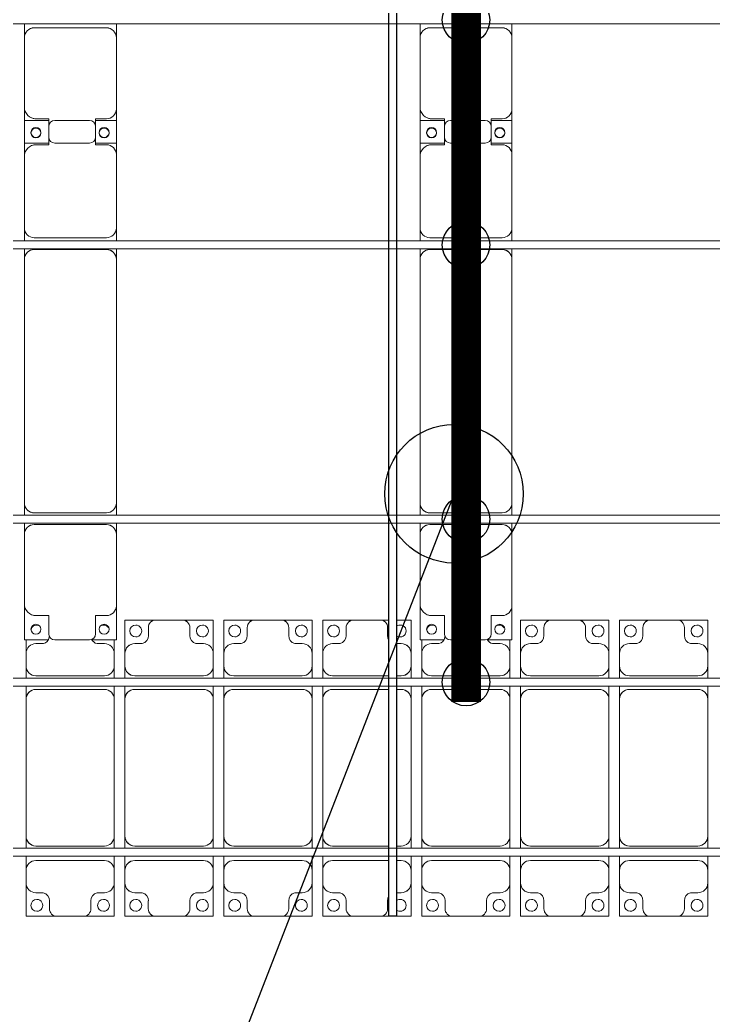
# Model space of a CAD drawing. Header units: millimetres. Extents: x -147246 to 112336, y -213734 to -86506.
# Drawn here: x -124370 to -120866, y -169893 to -164865 of the extents above; entities that cross this region are included whole.
import ezdxf

# ---------------------------------------------------------------- set-up
doc = ezdxf.new("R2010")
doc.units = ezdxf.units.MM
doc.layers.add('A-GENM', color=13, linetype='Continuous', lineweight=9)
doc.layers.add('S-BEAM', color=12, linetype='Continuous', lineweight=9)
for name, color, linetype in [('GC-BICH NEO', 6, 'Continuous'), ('GC-DAY NEO', 5, 'Continuous'), ('GC-HOP 40x60 GIA CUONG', 1, 'Continuous')]:
    doc.layers.add(name, color=color, linetype=linetype)

# ---------------------------------------------------------------- blocks, each defined once
blk = doc.blocks.new('Dầm C52 - Dầm C52-18789-BỐ TRÍ KHUNG KẾT CẤU BÈ PIN 05')
at = {"layer": 'S-BEAM', "color": 1}
blk.add_line((-74474.3, 20), (74474.3, 20), dxfattribs=at)
blk = doc.blocks.new('Dầm C52 - Dầm C52-18790-BỐ TRÍ KHUNG KẾT CẤU BÈ PIN 05')
at = {"layer": 'S-BEAM', "color": 1}
for p, q in [((-74474.3, 20), (74474.3, 20)), ((74474.3, -20), (-74474.3, -20))]:
    blk.add_line(p, q, dxfattribs=at)
blk = doc.blocks.new('Dầm C52 - Hộp 40x60-38180-BỐ TRÍ KHUNG KẾT CẤU BÈ PIN 05')
at = {"layer": 'S-BEAM', "color": 3, "lineweight": 25}
for p, q in [((-38419.7, 20), (38419.7, 20)), ((38419.7, 20), (38419.7, -20)), ((38419.7, -20), (-38419.7, -20))]:
    blk.add_line(p, q, dxfattribs=at)
blk = doc.blocks.new('Dai phao do pin - DẢI PHAO ĐỠ PIN-36070-BỐ TRÍ KHUNG KẾT CẤU BÈ PIN 05')
at = {"layer": 'A-GENM', "color": 7}
for p, q in [((-1312.2, 241.6), (-1129.7, 241.6)), ((-1312.2, 120.4), (-1312.2, 241.6)), ((-779.7, 241.6), (-1129.7, 241.6)), ((-779.7, 241.6), (-721.9, 241.6)), ((-681.9, 241.6), (-620.3, 241.6)), ((610.3, 241.6), (-620.3, 241.6)), ((610.3, 241.6), (663.1, 241.6)), ((703.1, 241.6), (769.7, 241.6)), ((1129.7, 241.6), (769.7, 241.6)), ((1129.7, 241.6), (1312.2, 241.6)), ((1197.8, 241.6), (1380.3, 241.6)), ((1197.8, 118.2), (1197.8, 241.6)), ((1312.2, 241.6), (1312.2, 118.2)), ((1730.3, 241.6), (1380.3, 241.6)), ((1730.3, 241.6), (1800.5, 241.6)), ((-1189.7, 181.6), (-1189.7, 118.2)), ((-729.7, -173.4), (-729.7, 191.6)), ((-670.3, 191.6), (-670.3, -173.4)), ((660.3, -173.4), (660.3, 191.6)), ((719.7, 191.6), (719.7, -173.4)), ((1189.7, 118.2), (1189.7, 181.6)), ((1320.3, 181.6), (1320.3, 118.2)), ((1780.3, -173.4), (1780.3, 191.6)), ((-1189.7, 118.2), (-1282.2, 118.2)), ((1282.2, 118.2), (1189.7, 118.2)), ((1320.3, 118.2), (1227.8, 118.2)), ((-1312.2, 88.2), (-1312.2, -88.2)), ((1197.8, 88.2), (1197.8, -88.2)), ((1312.2, -88.2), (1312.2, 88.2)), ((-1312.2, -223.4), (-1312.2, -100.4)), ((-1282.2, -118.2), (-1189.7, -118.2)), ((-1189.7, -118.2), (-1189.7, -173.4)), ((1189.7, -173.4), (1189.7, -118.2)), ((1189.7, -118.2), (1282.2, -118.2)), ((1197.8, -223.4), (1197.8, -118.2)), ((1227.8, -118.2), (1320.3, -118.2)), ((1312.2, -118.2), (1312.2, -223.4)), ((1320.3, -118.2), (1320.3, -173.4)), ((-1139.7, -223.4), (-1312.2, -223.4)), ((-1139.7, -223.4), (-779.7, -223.4)), ((-721.9, -223.4), (-779.7, -223.4)), ((-620.3, -223.4), (-681.9, -223.4)), ((-620.3, -223.4), (610.3, -223.4)), ((663.1, -223.4), (610.3, -223.4)), ((769.7, -223.4), (703.1, -223.4)), ((769.7, -223.4), (1139.7, -223.4)), ((1312.2, -223.4), (1139.7, -223.4)), ((1370.3, -223.4), (1197.8, -223.4)), ((1370.3, -223.4), (1730.3, -223.4)), ((1800.5, -223.4), (1730.3, -223.4))]:
    blk.add_line(p, q, dxfattribs=at)
for centre, radius, start, end in [((-1258.6, 183.2), 25, 0, 180), ((-1129.7, 181.6), 60, 90, 180), ((-1129.7, 181.6), 60, 150, 180), ((-779.7, 191.6), 50, 360, 90), ((-779.7, 191.6), 50, 360, 45), ((-620.3, 191.6), 50, 90, 180), ((-620.3, 191.6), 50, 105, 180), ((610.3, 191.6), 50, 360, 90), ((610.3, 191.6), 50, 15, 90), ((769.7, 191.6), 50, 90, 180), ((769.7, 191.6), 50, 135, 180), ((1129.7, 181.6), 60, 360, 90), ((1129.7, 181.6), 60, 360, 30), ((1248.6, 183.2), 25, 360, 180), ((1251.4, 183.2), 25, 0, 180), ((1380.3, 181.6), 60, 90, 180), ((1380.3, 181.6), 60, 150, 180), ((1730.3, 191.6), 50, 360, 90), ((1730.3, 191.6), 50, 360, 45), ((-1258.6, 183.2), 25, 180, 360), ((1248.6, 183.2), 25, 180, 0), ((1251.4, 183.2), 25, 180, 360), ((-1282.2, 88.2), 30, 90, 180), ((1227.8, 88.2), 30, 90, 180), ((1282.2, 88.2), 30, 360, 90), ((-1282.2, -88.2), 30, 180, 270), ((1227.8, -88.2), 30, 180, 270), ((1282.2, -88.2), 30, 270, 360), ((-1282.2, -88.2), 30, 210, 240), ((-1258.6, -161.8), 25, 0, 180), ((-1258.6, -161.8), 25, 75, 90), ((1248.6, -161.8), 25, 0, 180), ((1251.4, -161.8), 25, 0, 180), ((-1258.6, -161.8), 25, 180, 0), ((-1139.7, -173.4), 50, 180, 270), ((-1139.7, -173.4), 50, 180, 225), ((-779.7, -173.4), 50, 270, 360), ((-779.7, -173.4), 50, 315, 360), ((-620.3, -173.4), 50, 180, 270), ((-620.3, -173.4), 50, 180, 270), ((610.3, -173.4), 50, 270, 360), ((610.3, -173.4), 50, 285, 360), ((769.7, -173.4), 50, 180, 270), ((769.7, -173.4), 50, 180, 225), ((1139.7, -173.4), 50, 270, 360), ((1139.7, -173.4), 50, 315, 360), ((1248.6, -161.8), 25, 180, 360), ((1251.4, -161.8), 25, 180, 0), ((1370.3, -173.4), 50, 180, 270), ((1370.3, -173.4), 50, 180, 225), ((1730.3, -173.4), 50, 270, 360), ((1730.3, -173.4), 50, 315, 360)]:
    blk.add_arc(centre, radius, start, end, dxfattribs=at)
blk = doc.blocks.new('Dai phao do pin - DẢI PHAO ĐỠ PIN-36101-BỐ TRÍ KHUNG KẾT CẤU BÈ PIN 05')
at = {"layer": 'A-GENM', "color": 7}
for p, q in [((-1312.2, 241.6), (-1129.7, 241.6)), ((-1312.2, 120.4), (-1312.2, 241.6)), ((-779.7, 241.6), (-1129.7, 241.6)), ((-779.7, 241.6), (-721.9, 241.6)), ((-681.9, 241.6), (-620.3, 241.6)), ((610.3, 241.6), (-620.3, 241.6)), ((610.3, 241.6), (663.1, 241.6)), ((703.1, 241.6), (769.7, 241.6)), ((1129.7, 241.6), (769.7, 241.6)), ((1129.7, 241.6), (1312.2, 241.6)), ((1197.8, 241.6), (1380.3, 241.6)), ((1197.8, 118.2), (1197.8, 241.6)), ((1312.2, 241.6), (1312.2, 118.2)), ((1730.3, 241.6), (1380.3, 241.6)), ((1730.3, 241.6), (1800.5, 241.6)), ((-1189.7, 181.6), (-1189.7, 118.2)), ((-729.7, -173.4), (-729.7, 191.6)), ((-670.3, 191.6), (-670.3, -173.4)), ((660.3, -173.4), (660.3, 191.6)), ((719.7, 191.6), (719.7, -173.4)), ((1189.7, 118.2), (1189.7, 181.6)), ((1320.3, 181.6), (1320.3, 118.2)), ((1780.3, -173.4), (1780.3, 191.6)), ((-1189.7, 118.2), (-1282.2, 118.2)), ((1282.2, 118.2), (1189.7, 118.2)), ((1320.3, 118.2), (1227.8, 118.2)), ((-1312.2, 88.2), (-1312.2, -88.2)), ((1197.8, 88.2), (1197.8, -88.2)), ((1312.2, -88.2), (1312.2, 88.2)), ((-1312.2, -223.4), (-1312.2, -100.4)), ((-1282.2, -118.2), (-1189.7, -118.2)), ((-1189.7, -118.2), (-1189.7, -173.4)), ((1189.7, -173.4), (1189.7, -118.2)), ((1189.7, -118.2), (1282.2, -118.2)), ((1197.8, -223.4), (1197.8, -118.2)), ((1227.8, -118.2), (1320.3, -118.2)), ((1312.2, -118.2), (1312.2, -223.4)), ((1320.3, -118.2), (1320.3, -173.4)), ((-1139.7, -223.4), (-1312.2, -223.4)), ((-1139.7, -223.4), (-779.7, -223.4)), ((-721.9, -223.4), (-779.7, -223.4)), ((-620.3, -223.4), (-681.9, -223.4)), ((-620.3, -223.4), (610.3, -223.4)), ((663.1, -223.4), (610.3, -223.4)), ((769.7, -223.4), (703.1, -223.4)), ((769.7, -223.4), (1139.7, -223.4)), ((1312.2, -223.4), (1139.7, -223.4)), ((1370.3, -223.4), (1197.8, -223.4)), ((1370.3, -223.4), (1730.3, -223.4)), ((1800.5, -223.4), (1730.3, -223.4))]:
    blk.add_line(p, q, dxfattribs=at)
for centre, radius, start, end in [((-1258.6, 183.2), 25, 0, 180), ((-1129.7, 181.6), 60, 90, 180), ((-1129.7, 181.6), 60, 150, 180), ((-779.7, 191.6), 50, 360, 90), ((-779.7, 191.6), 50, 360, 45), ((-620.3, 191.6), 50, 90, 180), ((-620.3, 191.6), 50, 105, 180), ((610.3, 191.6), 50, 360, 90), ((610.3, 191.6), 50, 15, 90), ((769.7, 191.6), 50, 90, 180), ((769.7, 191.6), 50, 135, 180), ((1129.7, 181.6), 60, 360, 90), ((1129.7, 181.6), 60, 360, 30), ((1248.6, 183.2), 25, 360, 180), ((1251.4, 183.2), 25, 0, 180), ((1380.3, 181.6), 60, 90, 180), ((1380.3, 181.6), 60, 150, 180), ((1730.3, 191.6), 50, 360, 90), ((1730.3, 191.6), 50, 360, 45), ((-1258.6, 183.2), 25, 180, 360), ((1248.6, 183.2), 25, 180, 0), ((1251.4, 183.2), 25, 180, 360), ((-1282.2, 88.2), 30, 90, 180), ((1227.8, 88.2), 30, 90, 180), ((1282.2, 88.2), 30, 360, 90), ((-1282.2, -88.2), 30, 180, 270), ((1227.8, -88.2), 30, 180, 270), ((1282.2, -88.2), 30, 270, 360), ((-1282.2, -88.2), 30, 210, 240), ((-1258.6, -161.8), 25, 0, 180), ((-1258.6, -161.8), 25, 75, 90), ((1248.6, -161.8), 25, 0, 180), ((1251.4, -161.8), 25, 0, 180), ((-1258.6, -161.8), 25, 180, 0), ((-1139.7, -173.4), 50, 180, 270), ((-1139.7, -173.4), 50, 180, 225), ((-779.7, -173.4), 50, 270, 360), ((-779.7, -173.4), 50, 315, 360), ((-620.3, -173.4), 50, 180, 270), ((-620.3, -173.4), 50, 180, 270), ((610.3, -173.4), 50, 270, 360), ((610.3, -173.4), 50, 285, 360), ((769.7, -173.4), 50, 180, 270), ((769.7, -173.4), 50, 180, 225), ((1139.7, -173.4), 50, 270, 360), ((1139.7, -173.4), 50, 315, 360), ((1248.6, -161.8), 25, 180, 360), ((1251.4, -161.8), 25, 180, 0), ((1370.3, -173.4), 50, 180, 270), ((1370.3, -173.4), 50, 180, 225), ((1730.3, -173.4), 50, 270, 360), ((1730.3, -173.4), 50, 315, 360)]:
    blk.add_arc(centre, radius, start, end, dxfattribs=at)
blk = doc.blocks.new('Dai phaodi lai - DẢI PHAO ĐI LẠI-37321-BỐ TRÍ KHUNG KẾT CẤU BÈ PIN 05')
at = {"layer": 'A-GENM', "color": 7}
for p, q in [((16276.8, 748.4), (16433.1, 748.4)), ((16276.8, 579.3), (16276.8, 748.4)), ((16395.1, 710.4), (16395.1, 670.7)), ((16566.9, 748.4), (16433.1, 748.4)), ((16566.9, 748.4), (16723.2, 748.4)), ((16604.9, 670.7), (16604.9, 710.4)), ((16723.2, 748.4), (16723.2, 579.3)), ((16776.8, 748.4), (16933.1, 748.4)), ((16776.8, 579.3), (16776.8, 748.4)), ((16895.1, 710.4), (16895.1, 670.7)), ((17066.9, 748.4), (16933.1, 748.4)), ((17066.9, 748.4), (17223.2, 748.4)), ((17104.9, 670.7), (17104.9, 710.4)), ((17223.2, 748.4), (17223.2, 579.3)), ((17276.8, 748.4), (17433.1, 748.4)), ((17276.8, 579.3), (17276.8, 748.4)), ((17395.1, 710.4), (17395.1, 670.7)), ((17566.9, 748.4), (17433.1, 748.4)), ((17566.9, 748.4), (17610, 748.4)), ((17604.9, 670.7), (17604.9, 710.4)), ((17650, 748.4), (17723.2, 748.4)), ((17723.2, 748.4), (17723.2, 579.3)), ((18276.8, 748.4), (18433.1, 748.4)), ((18276.8, 579.3), (18276.8, 748.4)), ((18395.1, 710.4), (18395.1, 670.7)), ((18566.9, 748.4), (18433.1, 748.4)), ((18566.9, 748.4), (18723.2, 748.4)), ((18604.9, 670.7), (18604.9, 710.4)), ((18723.2, 748.4), (18723.2, 579.3)), ((18776.8, 748.4), (18933.1, 748.4)), ((18776.8, 579.3), (18776.8, 748.4)), ((18895.1, 710.4), (18895.1, 670.7)), ((19066.9, 748.4), (18933.1, 748.4)), ((19066.9, 748.4), (19223.2, 748.4)), ((19104.9, 670.7), (19104.9, 710.4)), ((19223.2, 748.4), (19223.2, 579.3)), ((15776.8, 579.3), (15776.8, 648.9)), ((15864.3, 629.3), (15826.8, 629.3)), ((16173.2, 629.3), (16135.7, 629.3)), ((16223.2, 649.2), (16223.2, 579.3)), ((16364.3, 629.3), (16326.8, 629.3)), ((16673.2, 629.3), (16635.7, 629.3)), ((16864.3, 629.3), (16826.8, 629.3)), ((17173.2, 629.3), (17135.7, 629.3)), ((17364.3, 629.3), (17326.8, 629.3)), ((17673.2, 629.3), (17650, 629.3)), ((17776.8, 579.3), (17776.8, 648.9)), ((17864.3, 629.3), (17826.8, 629.3)), ((18173.2, 629.3), (18135.7, 629.3)), ((18223.2, 649.2), (18223.2, 579.3)), ((18364.3, 629.3), (18326.8, 629.3)), ((18673.2, 629.3), (18635.7, 629.3)), ((18864.3, 629.3), (18826.8, 629.3)), ((19173.2, 629.3), (19135.7, 629.3)), ((15776.8, 579.3), (15776.8, 516.7)), ((16223.2, 516.7), (16223.2, 579.3)), ((16276.8, 579.3), (16276.8, 516.7)), ((16723.2, 516.7), (16723.2, 579.3)), ((16776.8, 579.3), (16776.8, 516.7)), ((17223.2, 516.7), (17223.2, 579.3)), ((17276.8, 579.3), (17276.8, 516.7)), ((17723.2, 516.7), (17723.2, 579.3)), ((17776.8, 579.3), (17776.8, 516.7)), ((18223.2, 516.7), (18223.2, 579.3)), ((18276.8, 579.3), (18276.8, 516.7)), ((18723.2, 516.7), (18723.2, 579.3)), ((18776.8, 579.3), (18776.8, 516.7)), ((19223.2, 516.7), (19223.2, 579.3)), ((15776.8, 455.1), (15776.8, 516.7)), ((16223.2, 516.7), (16223.2, 455.1)), ((16276.8, 455.1), (16276.8, 516.7)), ((16723.2, 516.7), (16723.2, 455.1)), ((16776.8, 455.1), (16776.8, 516.7)), ((17223.2, 516.7), (17223.2, 455.1)), ((17276.8, 455.1), (17276.8, 516.7)), ((17723.2, 516.7), (17723.2, 455.1)), ((17776.8, 455.1), (17776.8, 516.7)), ((18223.2, 516.7), (18223.2, 455.1)), ((18276.8, 455.1), (18276.8, 516.7)), ((18723.2, 516.7), (18723.2, 455.1)), ((18776.8, 455.1), (18776.8, 516.7)), ((19223.2, 516.7), (19223.2, 455.1)), ((15826.8, 466.7), (16173.2, 466.7)), ((16326.8, 466.7), (16673.2, 466.7)), ((16826.8, 466.7), (17173.2, 466.7)), ((17326.8, 466.7), (17610, 466.7)), ((17650, 466.7), (17673.2, 466.7)), ((17826.8, 466.7), (18173.2, 466.7)), ((18326.8, 466.7), (18673.2, 466.7)), ((18826.8, 466.7), (19173.2, 466.7)), ((15776.8, 348.3), (15776.8, 415.1)), ((16223.2, 415.1), (16223.2, 348.3)), ((16276.8, 348.3), (16276.8, 415.1)), ((16723.2, 415.1), (16723.2, 348.3)), ((16776.8, 348.3), (16776.8, 415.1)), ((17223.2, 415.1), (17223.2, 348.3)), ((17276.8, 348.3), (17276.8, 415.1)), ((17723.2, 415.1), (17723.2, 348.3)), ((17776.8, 348.3), (17776.8, 415.1)), ((18223.2, 415.1), (18223.2, 348.3)), ((18276.8, 348.3), (18276.8, 415.1)), ((18723.2, 415.1), (18723.2, 348.3)), ((18776.8, 348.3), (18776.8, 415.1)), ((19223.2, 415.1), (19223.2, 348.3)), ((16173.2, 398.3), (15826.8, 398.3)), ((16673.2, 398.3), (16326.8, 398.3)), ((17173.2, 398.3), (16826.8, 398.3)), ((17610, 398.3), (17326.8, 398.3)), ((17673.2, 398.3), (17650, 398.3)), ((18173.2, 398.3), (17826.8, 398.3)), ((18673.2, 398.3), (18326.8, 398.3)), ((19173.2, 398.3), (18826.8, 398.3)), ((15776.8, 348.3), (15776.8, -343.3)), ((16223.2, -343.3), (16223.2, 348.3)), ((16276.8, 348.3), (16276.8, -343.3)), ((16723.2, -343.3), (16723.2, 348.3)), ((16776.8, 348.3), (16776.8, -343.3)), ((17223.2, -343.3), (17223.2, 348.3)), ((17276.8, 348.3), (17276.8, -343.3)), ((17723.2, -343.3), (17723.2, 348.3)), ((17776.8, 348.3), (17776.8, -343.3)), ((18223.2, -343.3), (18223.2, 348.3)), ((18276.8, 348.3), (18276.8, -343.3)), ((18723.2, -343.3), (18723.2, 348.3)), ((18776.8, 348.3), (18776.8, -343.3)), ((19223.2, -343.3), (19223.2, 348.3)), ((15776.8, -404.9), (15776.8, -343.3)), ((16223.2, -343.3), (16223.2, -404.9)), ((16276.8, -404.9), (16276.8, -343.3)), ((16723.2, -343.3), (16723.2, -404.9)), ((16776.8, -404.9), (16776.8, -343.3)), ((17223.2, -343.3), (17223.2, -404.9)), ((17276.8, -404.9), (17276.8, -343.3)), ((17723.2, -343.3), (17723.2, -404.9)), ((17776.8, -404.9), (17776.8, -343.3)), ((18223.2, -343.3), (18223.2, -404.9)), ((18276.8, -404.9), (18276.8, -343.3)), ((18723.2, -343.3), (18723.2, -404.9)), ((18776.8, -404.9), (18776.8, -343.3)), ((19223.2, -343.3), (19223.2, -404.9)), ((15826.8, -393.3), (16173.2, -393.3)), ((16326.8, -393.3), (16673.2, -393.3)), ((16826.8, -393.3), (17173.2, -393.3)), ((17326.8, -393.3), (17610, -393.3)), ((17650, -393.3), (17673.2, -393.3)), ((17826.8, -393.3), (18173.2, -393.3)), ((18326.8, -393.3), (18673.2, -393.3)), ((18826.8, -393.3), (19173.2, -393.3)), ((15776.8, -516.7), (15776.8, -444.9)), ((16223.2, -444.9), (16223.2, -516.7)), ((16276.8, -516.7), (16276.8, -444.9)), ((16723.2, -444.9), (16723.2, -516.7)), ((16776.8, -516.7), (16776.8, -444.9)), ((17223.2, -444.9), (17223.2, -516.7)), ((17276.8, -516.7), (17276.8, -444.9)), ((17723.2, -444.9), (17723.2, -516.7)), ((17776.8, -516.7), (17776.8, -444.9)), ((18223.2, -444.9), (18223.2, -516.7)), ((18276.8, -516.7), (18276.8, -444.9)), ((18723.2, -444.9), (18723.2, -516.7)), ((18776.8, -516.7), (18776.8, -444.9)), ((19223.2, -444.9), (19223.2, -516.7)), ((16173.2, -466.7), (15826.8, -466.7)), ((16673.2, -466.7), (16326.8, -466.7)), ((17173.2, -466.7), (16826.8, -466.7)), ((17610, -466.7), (17326.8, -466.7)), ((17673.2, -466.7), (17650, -466.7)), ((18173.2, -466.7), (17826.8, -466.7)), ((18673.2, -466.7), (18326.8, -466.7)), ((19173.2, -466.7), (18826.8, -466.7)), ((15776.8, -516.7), (15776.8, -579.3)), ((16223.2, -579.3), (16223.2, -516.7)), ((16276.8, -516.7), (16276.8, -579.3)), ((16723.2, -579.3), (16723.2, -516.7)), ((16776.8, -516.7), (16776.8, -579.3)), ((17223.2, -579.3), (17223.2, -516.7)), ((17276.8, -516.7), (17276.8, -579.3)), ((17723.2, -579.3), (17723.2, -516.7)), ((17776.8, -516.7), (17776.8, -579.3)), ((18223.2, -579.3), (18223.2, -516.7)), ((18276.8, -516.7), (18276.8, -579.3)), ((18723.2, -579.3), (18723.2, -516.7)), ((18776.8, -516.7), (18776.8, -579.3)), ((19223.2, -579.3), (19223.2, -516.7)), ((15776.8, -748.4), (15776.8, -579.3)), ((16223.2, -579.3), (16223.2, -748.4)), ((16276.8, -748.4), (16276.8, -579.3)), ((16723.2, -579.3), (16723.2, -748.4)), ((16776.8, -748.4), (16776.8, -579.3)), ((17223.2, -579.3), (17223.2, -748.4)), ((17276.8, -748.4), (17276.8, -579.3)), ((17723.2, -579.3), (17723.2, -748.4)), ((17776.8, -748.4), (17776.8, -579.3)), ((18223.2, -579.3), (18223.2, -748.4)), ((18276.8, -748.4), (18276.8, -579.3)), ((18723.2, -579.3), (18723.2, -748.4)), ((18776.8, -748.4), (18776.8, -579.3)), ((19223.2, -579.3), (19223.2, -748.4)), ((15826.8, -629.3), (15864.3, -629.3)), ((16135.7, -629.3), (16173.2, -629.3)), ((16326.8, -629.3), (16364.3, -629.3)), ((16635.7, -629.3), (16673.2, -629.3)), ((16826.8, -629.3), (16864.3, -629.3)), ((17135.7, -629.3), (17173.2, -629.3)), ((17326.8, -629.3), (17364.3, -629.3)), ((17650, -629.3), (17673.2, -629.3)), ((17826.8, -629.3), (17864.3, -629.3)), ((18135.7, -629.3), (18173.2, -629.3)), ((18326.8, -629.3), (18364.3, -629.3)), ((18635.7, -629.3), (18673.2, -629.3)), ((18826.8, -629.3), (18864.3, -629.3)), ((19135.7, -629.3), (19173.2, -629.3)), ((15895.1, -670.7), (15895.1, -710.4)), ((16104.9, -710.4), (16104.9, -670.7)), ((16395.1, -670.7), (16395.1, -710.4)), ((16604.9, -710.4), (16604.9, -670.7)), ((16895.1, -670.7), (16895.1, -710.4)), ((17104.9, -710.4), (17104.9, -670.7)), ((17395.1, -670.7), (17395.1, -710.4)), ((17604.9, -710.4), (17604.9, -670.7)), ((17895.1, -670.7), (17895.1, -710.4)), ((18104.9, -710.4), (18104.9, -670.7)), ((18395.1, -670.7), (18395.1, -710.4)), ((18604.9, -710.4), (18604.9, -670.7)), ((18895.1, -670.7), (18895.1, -710.4)), ((19104.9, -710.4), (19104.9, -670.7)), ((15933.1, -748.4), (15776.8, -748.4)), ((15933.1, -748.4), (16066.9, -748.4)), ((16223.2, -748.4), (16066.9, -748.4)), ((16433.1, -748.4), (16276.8, -748.4)), ((16433.1, -748.4), (16566.9, -748.4)), ((16723.2, -748.4), (16566.9, -748.4)), ((16933.1, -748.4), (16776.8, -748.4)), ((16933.1, -748.4), (17066.9, -748.4)), ((17223.2, -748.4), (17066.9, -748.4)), ((17433.1, -748.4), (17276.8, -748.4)), ((17433.1, -748.4), (17566.9, -748.4)), ((17610, -748.4), (17566.9, -748.4)), ((17723.2, -748.4), (17650, -748.4)), ((17933.1, -748.4), (17776.8, -748.4)), ((17933.1, -748.4), (18066.9, -748.4)), ((18223.2, -748.4), (18066.9, -748.4)), ((18433.1, -748.4), (18276.8, -748.4)), ((18433.1, -748.4), (18566.9, -748.4)), ((18723.2, -748.4), (18566.9, -748.4)), ((18933.1, -748.4), (18776.8, -748.4)), ((18933.1, -748.4), (19066.9, -748.4)), ((19223.2, -748.4), (19066.9, -748.4))]:
    blk.add_line(p, q, dxfattribs=at)
for centre, radius, start, end in [((15831.6, 693.3), 30, 90, 165), ((15831.6, 693.3), 30, 75, 90), ((16168.4, 693.3), 30, 90, 118.4531), ((16168.4, 693.3), 30, 30, 90), ((16331.6, 693.3), 30, 90, 270), ((16331.6, 693.3), 30, 270, 90), ((16433.1, 710.4), 38, 90, 180), ((16433.1, 710.4), 38, 90, 135), ((16566.9, 710.4), 38, 0, 90), ((16566.9, 710.4), 38, 45, 90), ((16668.4, 693.3), 30, 90, 270), ((16668.4, 693.3), 30, 270, 90), ((16831.6, 693.3), 30, 90, 270), ((16831.6, 693.3), 30, 270, 90), ((16933.1, 710.4), 38, 90, 180), ((16933.1, 710.4), 38, 90, 135), ((17066.9, 710.4), 38, 0, 90), ((17066.9, 710.4), 38, 45, 90), ((17168.4, 693.3), 30, 90, 270), ((17168.4, 693.3), 30, 270, 90), ((17331.6, 693.3), 30, 90, 270), ((17331.6, 693.3), 30, 270, 90), ((17433.1, 710.4), 38, 90, 180), ((17433.1, 710.4), 38, 90, 135), ((17566.9, 710.4), 38, 0, 90), ((17566.9, 710.4), 38, 45, 90), ((17668.4, 693.3), 30, 90, 120), ((17668.4, 693.3), 30, 270, 90), ((17831.6, 693.3), 30, 90, 165), ((17831.6, 693.3), 30, 75, 90), ((18168.4, 693.3), 30, 90, 118.4531), ((18168.4, 693.3), 30, 30, 90), ((18331.6, 693.3), 30, 90, 270), ((18331.6, 693.3), 30, 270, 90), ((18433.1, 710.4), 38, 90, 180), ((18433.1, 710.4), 38, 90, 135), ((18566.9, 710.4), 38, 0, 90), ((18566.9, 710.4), 38, 45, 90), ((18668.4, 693.3), 30, 90, 270), ((18668.4, 693.3), 30, 270, 90), ((18831.6, 693.3), 30, 90, 270), ((18831.6, 693.3), 30, 270, 90), ((18933.1, 710.4), 38, 90, 180), ((18933.1, 710.4), 38, 90, 135), ((19066.9, 710.4), 38, 360, 90), ((19066.9, 710.4), 38, 45, 90), ((19168.4, 693.3), 30, 90, 270), ((19168.4, 693.3), 30, 270, 90), ((15855.2, 668.2), 40, 283.1885, 350.1215), ((16355.2, 668.2), 40, 283.1885, 3.5081), ((16644.8, 668.2), 40, 176.4919, 256.8115), ((16855.2, 668.2), 40, 283.1885, 3.5081), ((17144.8, 668.2), 40, 176.4919, 256.8115), ((17355.2, 668.2), 40, 283.1885, 3.5081), ((17644.8, 668.2), 40, 176.4919, 203.2651), ((17668.4, 693.3), 30, 240, 270), ((17855.2, 668.2), 40, 283.1885, 350.1215), ((18355.2, 668.2), 40, 283.1885, 3.5081), ((18644.8, 668.2), 40, 176.4919, 256.8115), ((18855.2, 668.2), 40, 283.1885, 3.5081), ((19144.8, 668.2), 40, 176.4919, 256.8115), ((15826.8, 579.3), 50, 90, 180), ((15826.8, 579.3), 50, 90, 135), ((16144.8, 668.2), 40, 203.2651, 256.8115), ((16173.2, 579.3), 50, 0, 90), ((16173.2, 579.3), 50, 45, 90), ((16326.8, 579.3), 50, 90, 180), ((16326.8, 579.3), 50, 90, 135), ((16673.2, 579.3), 50, 0, 90), ((16673.2, 579.3), 50, 45, 90), ((16826.8, 579.3), 50, 90, 180), ((16826.8, 579.3), 50, 90, 135), ((17173.2, 579.3), 50, 0, 90), ((17173.2, 579.3), 50, 45, 90), ((17326.8, 579.3), 50, 90, 180), ((17326.8, 579.3), 50, 90, 135), ((17673.2, 579.3), 50, 0, 90), ((17673.2, 579.3), 50, 45, 90), ((17826.8, 579.3), 50, 90, 180), ((17826.8, 579.3), 50, 90, 135), ((18144.8, 668.2), 40, 203.2651, 256.8115), ((18173.2, 579.3), 50, 0, 90), ((18173.2, 579.3), 50, 45, 90), ((18326.8, 579.3), 50, 90, 180), ((18326.8, 579.3), 50, 90, 135), ((18673.2, 579.3), 50, 0, 90), ((18673.2, 579.3), 50, 45, 90), ((18826.8, 579.3), 50, 90, 180), ((18826.8, 579.3), 50, 90, 135), ((19173.2, 579.3), 50, 360, 90), ((19173.2, 579.3), 50, 45, 90), ((15826.8, 516.7), 50, 180, 270), ((16173.2, 516.7), 50, 270, 0), ((16326.8, 516.7), 50, 180, 270), ((16673.2, 516.7), 50, 270, 0), ((16826.8, 516.7), 50, 180, 270), ((17173.2, 516.7), 50, 270, 0), ((17326.8, 516.7), 50, 180, 270), ((17673.2, 516.7), 50, 270, 360), ((17826.8, 516.7), 50, 180, 270), ((18173.2, 516.7), 50, 270, 0), ((18326.8, 516.7), 50, 180, 270), ((18673.2, 516.7), 50, 270, 0), ((18826.8, 516.7), 50, 180, 270), ((19173.2, 516.7), 50, 270, 0), ((15826.8, 516.7), 50, 225, 270), ((16173.2, 516.7), 50, 270, 315), ((16326.8, 516.7), 50, 225, 270), ((16673.2, 516.7), 50, 270, 315), ((16826.8, 516.7), 50, 225, 270), ((17173.2, 516.7), 50, 270, 315), ((17326.8, 516.7), 50, 225, 270), ((17673.2, 516.7), 50, 270, 315), ((17826.8, 516.7), 50, 225, 270), ((18173.2, 516.7), 50, 270, 315), ((18326.8, 516.7), 50, 225, 270), ((18673.2, 516.7), 50, 270, 315), ((18826.8, 516.7), 50, 225, 270), ((19173.2, 516.7), 50, 270, 315), ((15826.8, 348.3), 50, 90, 180), ((15826.8, 348.3), 50, 120, 165), ((16173.2, 348.3), 50, 0, 90), ((16173.2, 348.3), 50, 45, 90), ((16326.8, 348.3), 50, 90, 180), ((16326.8, 348.3), 50, 120, 165), ((16673.2, 348.3), 50, 360, 90), ((16673.2, 348.3), 50, 45, 90), ((16826.8, 348.3), 50, 90, 180), ((16826.8, 348.3), 50, 120, 165), ((17173.2, 348.3), 50, 0, 90), ((17173.2, 348.3), 50, 45, 90), ((17326.8, 348.3), 50, 90, 180), ((17326.8, 348.3), 50, 120, 165), ((17673.2, 348.3), 50, 0, 90), ((17673.2, 348.3), 50, 45, 90), ((17826.8, 348.3), 50, 90, 180), ((17826.8, 348.3), 50, 120, 165), ((18173.2, 348.3), 50, 0, 90), ((18173.2, 348.3), 50, 45, 90), ((18326.8, 348.3), 50, 90, 180), ((18326.8, 348.3), 50, 120, 165), ((18673.2, 348.3), 50, 0, 90), ((18673.2, 348.3), 50, 45, 90), ((18826.8, 348.3), 50, 90, 180), ((18826.8, 348.3), 50, 120, 165), ((19173.2, 348.3), 50, 0, 90), ((19173.2, 348.3), 50, 45, 90), ((15826.8, -343.3), 50, 180, 270), ((15826.8, -343.3), 50, 180, 255), ((16173.2, -343.3), 50, 270, 0), ((16173.2, -343.3), 50, 315, 0), ((16326.8, -343.3), 50, 180, 270), ((16326.8, -343.3), 50, 180, 255), ((16673.2, -343.3), 50, 270, 360), ((16673.2, -343.3), 50, 315, 360), ((16826.8, -343.3), 50, 180, 270), ((16826.8, -343.3), 50, 180, 255), ((17173.2, -343.3), 50, 270, 360), ((17173.2, -343.3), 50, 321.0621, 0), ((17326.8, -343.3), 50, 180, 270), ((17326.8, -343.3), 50, 180, 255), ((17673.2, -343.3), 50, 270, 0), ((17673.2, -343.3), 50, 315, 0), ((17826.8, -343.3), 50, 180, 270), ((17826.8, -343.3), 50, 180, 255), ((18173.2, -343.3), 50, 270, 0), ((18173.2, -343.3), 50, 315, 0), ((18326.8, -343.3), 50, 180, 270), ((18326.8, -343.3), 50, 180, 255), ((18673.2, -343.3), 50, 270, 360), ((18673.2, -343.3), 50, 315, 0), ((18826.8, -343.3), 50, 180, 270), ((18826.8, -343.3), 50, 180, 255), ((19173.2, -343.3), 50, 270, 360), ((19173.2, -343.3), 50, 315, 360), ((15826.8, -516.7), 50, 90, 180), ((15826.8, -516.7), 50, 90, 135), ((16173.2, -516.7), 50, 0, 90), ((16173.2, -516.7), 50, 45, 90), ((16326.8, -516.7), 50, 90, 180), ((16326.8, -516.7), 50, 90, 135), ((16673.2, -516.7), 50, 0, 90), ((16673.2, -516.7), 50, 45, 90), ((16826.8, -516.7), 50, 90, 180), ((16826.8, -516.7), 50, 90, 135), ((17173.2, -516.7), 50, 0, 90), ((17173.2, -516.7), 50, 45, 90), ((17326.8, -516.7), 50, 90, 180), ((17326.8, -516.7), 50, 90, 135), ((17673.2, -516.7), 50, 360, 90), ((17673.2, -516.7), 50, 45, 90), ((17826.8, -516.7), 50, 90, 180), ((17826.8, -516.7), 50, 90, 135), ((18173.2, -516.7), 50, 0, 90), ((18173.2, -516.7), 50, 45, 90), ((18326.8, -516.7), 50, 90, 180), ((18326.8, -516.7), 50, 90, 135), ((18673.2, -516.7), 50, 0, 90), ((18673.2, -516.7), 50, 45, 90), ((18826.8, -516.7), 50, 90, 180), ((18826.8, -516.7), 50, 90, 135), ((19173.2, -516.7), 50, 360, 90), ((19173.2, -516.7), 50, 45, 90), ((15826.8, -579.3), 50, 180, 270), ((16173.2, -579.3), 50, 270, 0), ((16326.8, -579.3), 50, 180, 270), ((16673.2, -579.3), 50, 270, 360), ((16826.8, -579.3), 50, 180, 270), ((17173.2, -579.3), 50, 270, 0), ((17326.8, -579.3), 50, 180, 270), ((17673.2, -579.3), 50, 270, 360), ((17826.8, -579.3), 50, 180, 270), ((18173.2, -579.3), 50, 270, 360), ((18326.8, -579.3), 50, 180, 270), ((18673.2, -579.3), 50, 270, 0), ((18826.8, -579.3), 50, 180, 270), ((19173.2, -579.3), 50, 270, 360), ((15826.8, -579.3), 50, 225, 270), ((15855.2, -668.2), 40, 356.4919, 76.8115), ((16144.8, -668.2), 40, 103.1885, 183.5081), ((16173.2, -579.3), 50, 270, 315), ((16326.8, -579.3), 50, 225, 270), ((16355.2, -668.2), 40, 356.4919, 76.8115), ((16644.8, -668.2), 40, 103.1885, 183.5081), ((16673.2, -579.3), 50, 270, 315), ((16826.8, -579.3), 50, 225, 270), ((16855.2, -668.2), 40, 356.4919, 76.8115), ((17144.8, -668.2), 40, 103.1885, 183.5081), ((17173.2, -579.3), 50, 270, 315), ((17326.8, -579.3), 50, 225, 270), ((17355.2, -668.2), 40, 356.4919, 76.8115), ((17644.8, -668.2), 40, 156.7349, 183.5081), ((17673.2, -579.3), 50, 270, 315), ((17826.8, -579.3), 50, 225, 270), ((17855.2, -668.2), 40, 356.4919, 76.8115), ((18144.8, -668.2), 40, 103.1885, 183.5081), ((18173.2, -579.3), 50, 270, 315), ((18326.8, -579.3), 50, 225, 270), ((18355.2, -668.2), 40, 356.4919, 76.8115), ((18644.8, -668.2), 40, 103.1885, 183.5081), ((18673.2, -579.3), 50, 270, 315), ((18826.8, -579.3), 50, 225, 270), ((18855.2, -668.2), 40, 356.4919, 76.8115), ((19144.8, -668.2), 40, 103.1885, 183.5081), ((19173.2, -579.3), 50, 270, 315), ((15831.6, -693.3), 30, 90, 270), ((15831.6, -693.3), 30, 270, 90), ((16168.4, -693.3), 30, 90, 270), ((16168.4, -693.3), 30, 270, 90), ((16331.6, -693.3), 30, 90, 270), ((16331.6, -693.3), 30, 270, 90), ((16668.4, -693.3), 30, 90, 270), ((16668.4, -693.3), 30, 270, 90), ((16831.6, -693.3), 30, 90, 270), ((16831.6, -693.3), 30, 270, 90), ((17168.4, -693.3), 30, 90, 270), ((17168.4, -693.3), 30, 270, 90), ((17331.6, -693.3), 30, 90, 270), ((17331.6, -693.3), 30, 270, 90), ((17668.4, -693.3), 30, 90, 120), ((17668.4, -693.3), 30, 270, 90), ((17831.6, -693.3), 30, 90, 270), ((17831.6, -693.3), 30, 270, 90), ((18168.4, -693.3), 30, 90, 270), ((18168.4, -693.3), 30, 270, 90), ((18331.6, -693.3), 30, 90, 270), ((18331.6, -693.3), 30, 270, 90), ((18668.4, -693.3), 30, 90, 270), ((18668.4, -693.3), 30, 270, 90), ((18831.6, -693.3), 30, 90, 270), ((18831.6, -693.3), 30, 270, 90), ((19168.4, -693.3), 30, 90, 270), ((19168.4, -693.3), 30, 270, 90), ((15933.1, -710.4), 38, 180, 270), ((15933.1, -710.4), 38, 225, 270), ((16066.9, -710.4), 38, 270, 0), ((16066.9, -710.4), 38, 270, 315), ((16433.1, -710.4), 38, 180, 270), ((16433.1, -710.4), 38, 225, 270), ((16566.9, -710.4), 38, 270, 360), ((16566.9, -710.4), 38, 270, 315), ((16933.1, -710.4), 38, 180, 270), ((16933.1, -710.4), 38, 225, 270), ((17066.9, -710.4), 38, 270, 0), ((17066.9, -710.4), 38, 270, 315), ((17433.1, -710.4), 38, 180, 270), ((17433.1, -710.4), 38, 225, 270), ((17566.9, -710.4), 38, 270, 0), ((17566.9, -710.4), 38, 270, 315), ((17668.4, -693.3), 30, 240, 270), ((17933.1, -710.4), 38, 180, 270), ((17933.1, -710.4), 38, 225, 270), ((18066.9, -710.4), 38, 270, 0), ((18066.9, -710.4), 38, 270, 315), ((18433.1, -710.4), 38, 180, 270), ((18433.1, -710.4), 38, 225, 270), ((18566.9, -710.4), 38, 270, 360), ((18566.9, -710.4), 38, 270, 315), ((18933.1, -710.4), 38, 180, 270), ((18933.1, -710.4), 38, 225, 270), ((19066.9, -710.4), 38, 270, 0), ((19066.9, -710.4), 38, 270, 315)]:
    blk.add_arc(centre, radius, start, end, dxfattribs=at)
blk = doc.blocks.new('HOBANMONG_BEPIN 5_rvt-1-BỐ TRÍ KHUNG KẾT CẤU BÈ PIN 05')
at = {"layer": 'A-GENM', "color": 3, "lineweight": 25}
for name, p, rotation in [('Dai phao do pin - DẢI PHAO ĐỠ PIN-36070-BỐ TRÍ KHUNG KẾT CẤU BÈ PIN 05', (-124105.8, -166685.1), 89.99977101252024), ('Dai phao do pin - DẢI PHAO ĐỠ PIN-36101-BỐ TRÍ KHUNG KẾT CẤU BÈ PIN 05', (-122105.8, -166685.1), 89.99977101252024), ('Dai phaodi lai - DẢI PHAO ĐI LẠI-37321-BỐ TRÍ KHUNG KẾT CẤU BÈ PIN 05', (-140115.8, -168645.6), 359.9997710135151)]:
    blk.add_blockref(name, p, dxfattribs=dict(at, rotation=rotation))
at = {"layer": 'S-BEAM', "color": 3, "lineweight": 25}
for name, p, rotation in [('Dầm C52 - Hộp 40x60-38180-BỐ TRÍ KHUNG KẾT CẤU BÈ PIN 05', (-122485.6, -130974.3), 269.9997710125197), ('Dầm C52 - Dầm C52-18789-BỐ TRÍ KHUNG KẾT CẤU BÈ PIN 05', (-66080.1, -164864.9), 179.9997710135151), ('Dầm C52 - Dầm C52-18790-BỐ TRÍ KHUNG KẾT CẤU BÈ PIN 05', (-66080.1, -166002.2), 179.9997710135151), ('Dầm C52 - Dầm C52-18790-BỐ TRÍ KHUNG KẾT CẤU BÈ PIN 05', (-66080.1, -167387.2), 179.9997710135151), ('Dầm C52 - Dầm C52-18790-BỐ TRÍ KHUNG KẾT CẤU BÈ PIN 05', (-66080.1, -168210.8), 179.9997710135151), ('Dầm C52 - Dầm C52-18790-BỐ TRÍ KHUNG KẾT CẤU BÈ PIN 05', (-66080.1, -169070.8), 179.9997710135151)]:
    blk.add_blockref(name, p, dxfattribs=dict(at, rotation=rotation))

msp = doc.modelspace()

# ---------------------------------------------------------------- linework, layer by layer
at = {"layer": 'GC-BICH NEO'}
msp.add_circle((-122175.4, -167259.1), 350, dxfattribs=at)
at = {"layer": 'GC-DAY NEO'}
msp.add_line((-122175.4, -167259.1), (-125072.1, -174716.3), dxfattribs=at)
at = {"layer": 'GC-HOP 40x60 GIA CUONG', "const_width": 150}
msp.add_lwpolyline([(-122114.8, -168310.8), (-122114.8, -153310.8)], dxfattribs=at)
at = {"layer": 'GC-HOP 40x60 GIA CUONG'}
for centre in [(-122114.8, -164864.9), (-122114.8, -166002.2), (-122114.8, -167387.2), (-122114.8, -168210.8)]:
    msp.add_circle(centre, 120, dxfattribs=at)

# ---------------------------------------------------------------- block references
at = {"lineweight": 5}
msp.add_blockref('HOBANMONG_BEPIN 5_rvt-1-BỐ TRÍ KHUNG KẾT CẤU BÈ PIN 05', (0, 0), dxfattribs=at)

doc.saveas('drawing.dxf')
